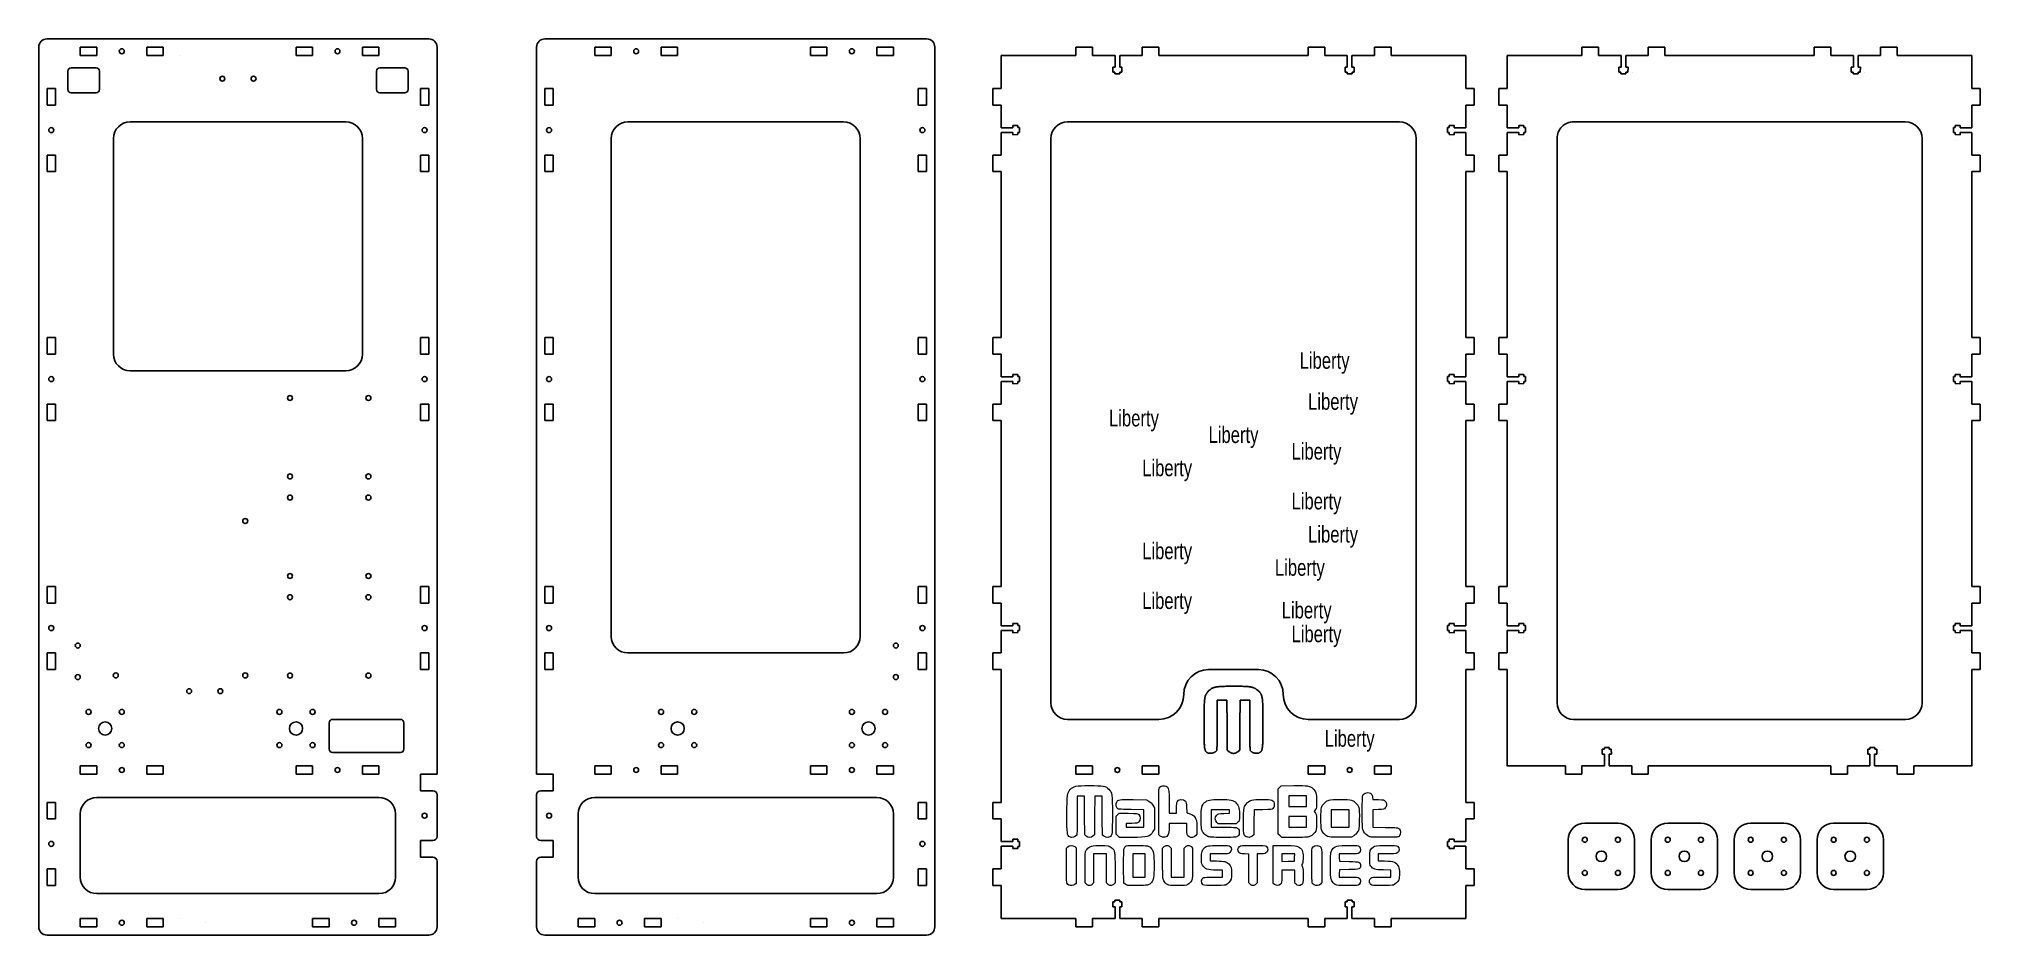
# Model space of a CAD drawing. Header units: millimetres. Extents: x 0 to 1170, y 0 to 540.
import ezdxf

# ---------------------------------------------------------------- set-up
doc = ezdxf.new("R2010")
doc.units = ezdxf.units.MM
doc.layers.get('0').update_dxf_attribs({"linetype": 'CONTINUOUS', "lineweight": 25, "true_color": 0x000000})
doc.layers.add('Drawings', color=1, linetype='CONTINUOUS', lineweight=0, true_color=0xff0000)
doc.styles.get("Standard").update_dxf_attribs({"font": 'txt', "width": 0.75})

# ---------------------------------------------------------------- blocks, each defined once
blk = doc.blocks.new('m8 holes')
for centre, radius in [((-10, 10), 1.5), ((0, 0), 4), ((10, 10), 1.5), ((-10, -10), 1.5), ((10, -10), 1.5)]:
    blk.add_circle(centre, radius)
blk = doc.blocks.new('slot')
for p, q in [((5, 5), (15, 5)), ((5, 5), (5, 0)), ((5, 0), (15, 0)), ((15, 0), (15, 5)), ((45, 5), (45, 0)), ((45, 5), (55, 5)), ((55, 0), (55, 5)), ((45, 0), (55, 0))]:
    blk.add_line(p, q)
blk.add_circle((30, 2.5), 1.5)
blk = doc.blocks.new('stepperdriverboardholes')
for centre in [(-23.62, 23.62), (23.62, 23.62), (-23.62, -23.62), (23.62, -23.62)]:
    blk.add_circle(centre, 1.5)
blk = doc.blocks.new('tgrips')
for p, q in [((0, 0), (10, 0)), ((10, 5), (20, 5)), ((10, 0), (10, 5)), ((20, 5), (20, 0)), ((20, 0), (33.6, 0)), ((33.6, 0), (33.6, -7)), ((36.4, -7), (36.4, 0)), ((36.4, 0), (50, 0)), ((50, 5), (60, 5)), ((50, 0), (50, 5)), ((60, 5), (60, 0)), ((60, 0), (70, 0)), ((70, 0), (70, 0)), ((32.2, -7), (32.2, -10)), ((33.6, -7), (32.2, -7)), ((32.2, -10), (33.5, -10)), ((33.5, -10), (33.5, -11)), ((33.5, -11), (36.5, -11)), ((37.8, -7), (36.4, -7)), ((36.5, -10), (37.7, -10)), ((36.5, -11), (36.5, -10)), ((37.8, -7), (37.7, -10)), ((40.5, -10), (40.5, -10))]:
    blk.add_line(p, q)
blk = doc.blocks.new('mquarterholes')
for p, q in [((-10, 20), (10, 20)), ((-20, -10), (-20, 10)), ((20, 10), (20, -10)), ((10, -20), (-10, -20))]:
    blk.add_line(p, q)
for centre, radius in [((-10, 10), 1.5), ((0, 0), 3.17), ((10, 10), 1.5), ((-10, -10), 1.5), ((10, -10), 1.5)]:
    blk.add_circle(centre, radius)
for centre, start, end in [((-10, 10), 90, 180), ((10, 10), 0, 90), ((-10, -10), 180, 270), ((10, -10), 270, 0)]:
    blk.add_arc(centre, 10, start, end)

msp = doc.modelspace()

# ---------------------------------------------------------------- linework, layer by layer
for p, q in [((235, 540), (5, 540)), ((535, 540), (305, 540)), ((0, 535), (0, 5)), ((85, 530), (85, 530)), ((240, 535), (240, 97)), ((300, 535), (300, 97)), ((385, 530), (385, 530)), ((540, 5), (540, 535)), ((540, 527), (540, 527)), ((580, 530), (580, 520)), ((615, 530), (580, 530)), ((685, 530), (755, 530)), ((825, 530), (827.3, 530)), ((827.3, 530), (860, 530)), ((860, 530), (860, 520)), ((885, 530), (885, 520)), ((908, 530), (885, 530)), ((920, 530), (908, 530)), ((990, 530), (1060, 530)), ((1130, 530), (1132.2, 530)), ((1142, 530), (1132.2, 530)), ((1142, 530), (1165, 530)), ((1165, 530), (1165, 520)), ((17.5, 509.5), (17.5, 520.5)), ((19.5, 522.5), (34.5, 522.5)), ((36.5, 520.5), (36.5, 509.5)), ((203.5, 509.5), (203.5, 520.5)), ((205.5, 522.5), (220.5, 522.5)), ((222.5, 520.5), (222.5, 509.5)), ((1165, 518), (1165, 510)), ((34.5, 507.5), (19.5, 507.5)), ((220.5, 507.5), (205.5, 507.5)), ((45, 350), (45, 480)), ((55, 490), (185, 490)), ((195, 480), (195, 350)), ((345, 180), (345, 480)), ((355, 490), (485, 490)), ((495, 480), (495, 180)), ((610, 140), (610, 480)), ((620, 490), (820, 490)), ((830, 480), (830, 140)), ((915, 140), (915, 480)), ((925, 490), (1125, 490)), ((1135, 480), (1135, 140)), ((580, 370), (580, 450)), ((860, 450), (860, 370)), ((885, 450), (885, 370)), ((1165, 450), (1165, 370)), ((55, 340), (185, 340)), ((580, 300), (580, 220)), ((860, 300), (860, 220)), ((885, 300), (885, 220)), ((1165, 300), (1165, 220)), ((355, 170), (485, 170)), ((705, 160), (735, 160)), ((580, 150), (580, 90)), ((690, 145), (690, 145)), ((702.5, 140.5), (702.6, 141.1)), ((702.5, 139.9), (702.5, 140.5)), ((702.6, 141.7), (702.7, 142.2)), ((702.6, 141.1), (702.6, 141.7)), ((702.7, 142.2), (702.8, 142.7)), ((702.8, 143.1), (702.9, 143.5)), ((702.8, 142.7), (702.8, 143.1)), ((702.9, 143.5), (703, 143.9)), ((703, 143.9), (703.1, 144.3)), ((703.1, 144.3), (703.3, 144.6)), ((703.3, 144.6), (703.4, 144.9)), ((703.4, 144.9), (703.5, 145.2)), ((703.5, 145.2), (703.7, 145.4)), ((703.7, 145.4), (703.9, 145.7)), ((703.9, 145.7), (704, 145.9)), ((704, 145.9), (704.2, 146.2)), ((704.2, 146.2), (704.4, 146.4)), ((704.4, 146.4), (704.6, 146.7)), ((704.6, 146.7), (704.9, 146.9)), ((704.9, 146.9), (705.1, 147.2)), ((705.1, 147.2), (705.3, 147.4)), ((705.3, 147.4), (705.6, 147.7)), ((705.6, 147.7), (705.8, 147.9)), ((705.8, 147.9), (706.1, 148.1)), ((706.1, 148.1), (706.3, 148.3)), ((706.3, 148.3), (706.6, 148.4)), ((706.6, 148.4), (706.8, 148.6)), ((706.8, 148.6), (707.1, 148.8)), ((707.1, 148.8), (707.4, 148.9)), ((707.4, 148.9), (707.7, 149)), ((707.7, 149), (708, 149.2)), ((708, 149.2), (708.3, 149.3)), ((708.3, 149.3), (708.7, 149.4)), ((708.7, 149.4), (709, 149.5)), ((709, 149.5), (709.4, 149.5)), ((709.4, 149.5), (709.9, 149.6)), ((709.9, 149.6), (710.3, 149.7)), ((713.1, 141.6), (710.2, 141.6)), ((710.2, 141.6), (710.2, 126.9)), ((710.3, 149.7), (710.8, 149.7)), ((710.8, 149.7), (711.4, 149.8)), ((711.4, 149.8), (711.9, 149.8)), ((711.9, 149.8), (712.5, 149.9)), ((712.5, 149.9), (713.2, 149.9)), ((716, 141.6), (713.1, 141.6)), ((713.2, 149.9), (713.8, 149.9)), ((713.8, 149.9), (714.6, 149.9)), ((714.6, 149.9), (715.4, 150)), ((715.4, 150), (716.2, 150)), ((716.1, 126.6), (716, 141.6)), ((716.2, 150), (717.1, 150)), ((717.1, 150), (718, 150)), ((718, 150), (719, 150)), ((719, 150), (720, 150)), ((720, 150), (721, 150)), ((721, 150), (722, 150)), ((722, 150), (722.9, 150)), ((722.9, 150), (723.7, 150)), ((723.7, 150), (724.5, 150)), ((724, 141.6), (723.9, 126.6)), ((726.9, 141.6), (724, 141.6)), ((724.5, 150), (725.3, 150)), ((725.3, 150), (726, 149.9)), ((726, 149.9), (726.6, 149.9)), ((726.6, 149.9), (727.3, 149.9)), ((729.8, 141.6), (726.9, 141.6)), ((727.3, 149.9), (727.9, 149.8)), ((727.9, 149.8), (728.4, 149.8)), ((728.4, 149.8), (728.9, 149.8)), ((728.9, 149.8), (729.4, 149.7)), ((729.4, 149.7), (729.9, 149.6)), ((729.8, 126.9), (729.8, 141.6)), ((729.9, 149.6), (730.3, 149.6)), ((730.3, 149.6), (730.7, 149.5)), ((730.7, 149.5), (731.1, 149.4)), ((731.1, 149.4), (731.4, 149.3)), ((731.4, 149.3), (731.8, 149.2)), ((731.8, 149.2), (732.1, 149.1)), ((732.1, 149.1), (732.4, 149)), ((732.4, 149), (732.7, 148.9)), ((732.7, 148.9), (732.9, 148.7)), ((732.9, 148.7), (733.2, 148.6)), ((733.2, 148.6), (733.5, 148.4)), ((733.5, 148.4), (733.7, 148.2)), ((733.7, 148.2), (733.9, 148.1)), ((733.9, 148.1), (734.2, 147.9)), ((734.2, 147.9), (734.4, 147.7)), ((734.4, 147.7), (734.7, 147.4)), ((734.7, 147.4), (734.9, 147.2)), ((734.9, 147.2), (735.2, 147)), ((735.2, 147), (735.4, 146.7)), ((735.4, 146.7), (735.6, 146.5)), ((735.6, 146.5), (735.8, 146.2)), ((735.8, 146.2), (736, 146)), ((736, 146), (736.2, 145.7)), ((736.2, 145.7), (736.4, 145.5)), ((736.4, 145.5), (736.5, 145.2)), ((736.5, 145.2), (736.7, 144.9)), ((736.7, 144.9), (736.8, 144.6)), ((736.8, 144.6), (736.9, 144.3)), ((736.9, 144.3), (737, 143.9)), ((737, 143.9), (737.1, 143.5)), ((737.1, 143.5), (737.2, 143.1)), ((737.2, 143.1), (737.3, 142.6)), ((737.3, 142.6), (737.4, 142.1)), ((737.4, 142.1), (737.4, 141.5)), ((737.4, 141.5), (737.5, 140.9)), ((737.5, 140.9), (737.5, 140.3)), ((750, 145), (750, 145)), ((860, 150), (860, 150)), ((860, 90), (860, 150)), ((885, 150), (885, 101.8)), ((1165, 150), (1165, 101.8)), ((218, 130), (177, 130)), ((620, 130), (675, 130)), ((702.3, 136.7), (702.4, 137.6)), ((702.3, 135.8), (702.3, 136.7)), ((702.3, 134.7), (702.3, 135.8)), ((702.3, 133.7), (702.3, 134.7)), ((702.3, 132.5), (702.3, 133.7)), ((702.3, 131.2), (702.3, 132.5)), ((702.3, 129.9), (702.3, 131.2)), ((702.3, 128.5), (702.3, 129.9)), ((702.4, 139.2), (702.5, 139.9)), ((702.4, 138.4), (702.4, 139.2)), ((702.4, 137.6), (702.4, 138.4)), ((737.5, 140.3), (737.6, 139.6)), ((737.6, 139.6), (737.6, 138.8)), ((737.6, 138.8), (737.6, 138)), ((737.6, 138), (737.7, 137.1)), ((737.7, 137.1), (737.7, 136.2)), ((737.7, 136.2), (737.7, 135.2)), ((737.7, 135.2), (737.7, 134.1)), ((737.7, 134.1), (737.7, 132.9)), ((737.7, 132.9), (737.7, 131.6)), ((737.7, 131.6), (737.7, 130.3)), ((737.7, 130.3), (737.7, 128.9)), ((737.7, 128.9), (737.7, 127.4)), ((765, 130), (820, 130)), ((1125, 130), (925, 130)), ((175, 128), (175, 112)), ((220, 112), (220, 128)), ((702.3, 127), (702.3, 128.5)), ((702.3, 125.6), (702.3, 127)), ((702.3, 124.4), (702.3, 125.6)), ((702.3, 123.1), (702.3, 124.4)), ((702.3, 122), (702.3, 123.1)), ((702.3, 120.9), (702.3, 122)), ((702.3, 119.9), (702.3, 120.9)), ((702.3, 119), (702.3, 119.9)), ((702.3, 118.2), (702.3, 119)), ((702.3, 117.3), (702.3, 118.2)), ((702.4, 116.6), (702.3, 117.3)), ((710.2, 119.5), (710.1, 118.9)), ((710.1, 118.9), (710.1, 118.3)), ((710.1, 118.3), (710.1, 117.6)), ((710.1, 117.6), (710.1, 117.1)), ((710.1, 117.1), (710.1, 116.5)), ((710.2, 126.9), (710.2, 126.1)), ((710.2, 126.1), (710.2, 125.3)), ((710.2, 125.3), (710.2, 124.5)), ((710.2, 124.5), (710.2, 123.8)), ((710.2, 123.8), (710.2, 123)), ((710.2, 123), (710.2, 122.3)), ((710.2, 122.3), (710.2, 121.6)), ((710.2, 121.6), (710.2, 120.9)), ((710.2, 120.9), (710.2, 120.2)), ((710.2, 120.2), (710.2, 119.5)), ((716.2, 111.5), (716.1, 126.6)), ((723.9, 126.6), (723.8, 111.5)), ((729.8, 126.1), (729.8, 126.9)), ((729.8, 125.3), (729.8, 126.1)), ((729.8, 124.5), (729.8, 125.3)), ((729.8, 123.8), (729.8, 124.5)), ((729.8, 123), (729.8, 123.8)), ((729.8, 122.3), (729.8, 123)), ((729.8, 121.6), (729.8, 122.3)), ((729.8, 120.9), (729.8, 121.6)), ((729.8, 120.2), (729.8, 120.9)), ((729.8, 119.5), (729.8, 120.2)), ((729.9, 118.9), (729.8, 119.5)), ((729.9, 118.3), (729.9, 118.9)), ((729.9, 117.6), (729.9, 118.3)), ((729.9, 117.1), (729.9, 117.6)), ((729.9, 116.5), (729.9, 117.1)), ((737.7, 117.4), (737.6, 116.6)), ((737.7, 127.4), (737.7, 126)), ((737.7, 126), (737.7, 124.6)), ((737.7, 124.6), (737.7, 123.4)), ((737.7, 123.4), (737.7, 122.2)), ((737.7, 122.2), (737.7, 121.1)), ((737.7, 121.1), (737.7, 120.1)), ((737.7, 120.1), (737.7, 119.1)), ((737.7, 119.1), (737.7, 118.2)), ((737.7, 118.2), (737.7, 117.4)), ((177, 110), (218, 110)), ((702.4, 115.9), (702.4, 116.6)), ((702.4, 115.3), (702.4, 115.9)), ((702.5, 114.7), (702.4, 115.3)), ((702.5, 114.2), (702.5, 114.7)), ((702.5, 113.7), (702.5, 114.2)), ((702.6, 113.2), (702.5, 113.7)), ((702.6, 112.8), (702.6, 113.2)), ((702.7, 112.4), (702.6, 112.8)), ((702.8, 112.1), (702.7, 112.4)), ((702.9, 111.8), (702.8, 112.1)), ((702.9, 111.5), (702.9, 111.8)), ((703, 111.3), (702.9, 111.5)), ((703.1, 111.1), (703, 111.3)), ((703.2, 110.9), (703.1, 111.1)), ((703.3, 110.7), (703.2, 110.9)), ((703.5, 110.6), (703.3, 110.7)), ((703.6, 110.4), (703.5, 110.6)), ((703.7, 110.3), (703.6, 110.4)), ((703.9, 110.2), (703.7, 110.3)), ((704, 110.1), (703.9, 110.2)), ((704.2, 110), (704, 110.1)), ((704.4, 109.9), (704.2, 110)), ((704.2, 110), (704.2, 110)), ((704.5, 109.8), (704.4, 109.9)), ((704.7, 109.7), (704.5, 109.8)), ((704.9, 109.7), (704.7, 109.7)), ((705.1, 109.6), (704.9, 109.7)), ((705.3, 109.6), (705.1, 109.6)), ((705.6, 109.6), (705.3, 109.6)), ((705.8, 109.6), (705.6, 109.6)), ((706, 109.6), (705.8, 109.6)), ((706.2, 109.6), (706, 109.6)), ((706.5, 109.6), (706.2, 109.6)), ((706.7, 109.6), (706.5, 109.6)), ((706.9, 109.6), (706.7, 109.6)), ((707.1, 109.7), (706.9, 109.6)), ((707.4, 109.7), (707.1, 109.7)), ((707.6, 109.8), (707.4, 109.7)), ((707.8, 109.8), (707.6, 109.8)), ((708, 109.9), (707.8, 109.8)), ((708.2, 110), (708, 109.9)), ((708.4, 110.1), (708.2, 110)), ((708.6, 110.2), (708.4, 110.1)), ((708.8, 110.3), (708.6, 110.2)), ((709, 110.4), (708.8, 110.3)), ((709.1, 110.5), (709, 110.4)), ((709.3, 110.6), (709.1, 110.5)), ((709.4, 110.7), (709.3, 110.6)), ((709.6, 110.8), (709.4, 110.7)), ((709.7, 111), (709.6, 110.8)), ((709.8, 111.1), (709.7, 111)), ((709.9, 111.3), (709.8, 111.1)), ((710, 111.5), (709.9, 111.5)), ((709.9, 111.5), (709.9, 111.4)), ((709.9, 111.4), (709.9, 111.3)), ((710.1, 113.6), (710, 113.3)), ((710, 113.3), (710, 112.9)), ((710, 112.9), (710, 112.6)), ((710, 112.6), (710, 112.3)), ((710, 112.3), (710, 112.1)), ((710, 112.1), (710, 111.9)), ((710, 111.9), (710, 111.7)), ((710, 111.7), (710, 111.5)), ((710.1, 116.5), (710.1, 116)), ((710.1, 116), (710.1, 115.4)), ((710.1, 115.4), (710.1, 114.9)), ((710.1, 114.9), (710.1, 114.5)), ((710.1, 114.5), (710.1, 114)), ((710.1, 114), (710.1, 113.6)), ((717.4, 110.5), (716.2, 111.5)), ((717.6, 110.4), (717.4, 110.5)), ((717.7, 110.3), (717.6, 110.4)), ((717.9, 110.2), (717.7, 110.3)), ((718, 110.1), (717.9, 110.2)), ((718.2, 110), (718, 110.1)), ((718.4, 109.9), (718.2, 110)), ((718.5, 109.8), (718.4, 109.9)), ((718.7, 109.7), (718.5, 109.8)), ((718.9, 109.7), (718.7, 109.7)), ((719, 109.6), (718.9, 109.7)), ((719.2, 109.6), (719, 109.6)), ((719.4, 109.6), (719.2, 109.6)), ((719.6, 109.5), (719.4, 109.6)), ((719.7, 109.5), (719.6, 109.5)), ((719.9, 109.5), (719.7, 109.5)), ((720.1, 109.5), (719.9, 109.5)), ((720.3, 109.5), (720.1, 109.5)), ((720.4, 109.5), (720.3, 109.5)), ((720.6, 109.6), (720.4, 109.5)), ((720.8, 109.6), (720.6, 109.6)), ((721, 109.6), (720.8, 109.6)), ((721.1, 109.7), (721, 109.6)), ((721.3, 109.7), (721.1, 109.7)), ((721.5, 109.8), (721.3, 109.7)), ((721.6, 109.9), (721.5, 109.8)), ((721.8, 110), (721.6, 109.9)), ((722, 110.1), (721.8, 110)), ((722.1, 110.2), (722, 110.1)), ((722.3, 110.3), (722.1, 110.2)), ((722.4, 110.4), (722.3, 110.3)), ((722.6, 110.5), (722.4, 110.4)), ((723.8, 111.5), (722.6, 110.5)), ((729.9, 116), (729.9, 116.5)), ((729.9, 115.4), (729.9, 116)), ((729.9, 114.9), (729.9, 115.4)), ((729.9, 114.5), (729.9, 114.9)), ((729.9, 114), (729.9, 114.5)), ((729.9, 113.6), (729.9, 114)), ((730, 113.3), (729.9, 113.6)), ((730, 112.9), (730, 113.3)), ((730, 112.6), (730, 112.9)), ((730, 112.3), (730, 112.6)), ((730, 112.1), (730, 112.3)), ((730, 111.9), (730, 112.1)), ((730, 111.7), (730, 111.9)), ((730, 111.5), (730, 111.7)), ((730.1, 111.5), (730, 111.5)), ((730.1, 111.4), (730.1, 111.5)), ((730.1, 111.3), (730.1, 111.4)), ((730.2, 111.1), (730.1, 111.3)), ((730.3, 111), (730.2, 111.1)), ((730.4, 110.8), (730.3, 111)), ((730.6, 110.7), (730.4, 110.8)), ((730.7, 110.6), (730.6, 110.7)), ((730.8, 110.5), (730.7, 110.6)), ((731, 110.4), (730.8, 110.5)), ((731.2, 110.3), (731, 110.4)), ((731.3, 110.2), (731.2, 110.3)), ((731.5, 110.1), (731.3, 110.2)), ((731.7, 110), (731.5, 110.1)), ((731.9, 109.9), (731.7, 110)), ((732.1, 109.8), (731.9, 109.9)), ((732.4, 109.8), (732.1, 109.8)), ((732.6, 109.7), (732.4, 109.8)), ((732.8, 109.7), (732.6, 109.7)), ((733, 109.6), (732.8, 109.7)), ((733.2, 109.6), (733, 109.6)), ((733.5, 109.6), (733.2, 109.6)), ((733.7, 109.6), (733.5, 109.6)), ((733.9, 109.6), (733.7, 109.6)), ((734.1, 109.6), (733.9, 109.6)), ((734.3, 109.6), (734.1, 109.6)), ((734.6, 109.6), (734.3, 109.6)), ((734.8, 109.6), (734.6, 109.6)), ((735, 109.7), (734.8, 109.6)), ((735.2, 109.7), (735, 109.7)), ((735.4, 109.8), (735.2, 109.7)), ((735.5, 109.9), (735.4, 109.8)), ((735.7, 110), (735.5, 109.9)), ((735.9, 110), (735.7, 110)), ((736.1, 110.2), (735.9, 110)), ((736.2, 110.3), (736.1, 110.2)), ((736.4, 110.4), (736.2, 110.3)), ((736.5, 110.5), (736.4, 110.4)), ((736.6, 110.7), (736.5, 110.5)), ((736.7, 110.8), (736.6, 110.7)), ((736.8, 111), (736.7, 110.8)), ((737, 111.2), (736.8, 111)), ((737.1, 111.8), (737, 111.5)), ((737, 111.5), (737, 111.2)), ((737.2, 112.1), (737.1, 111.8)), ((737.3, 112.4), (737.2, 112.1)), ((737.4, 113.2), (737.3, 112.8)), ((737.3, 112.8), (737.3, 112.4)), ((737.5, 113.6), (737.4, 113.2)), ((737.6, 115.3), (737.5, 114.7)), ((737.5, 114.7), (737.5, 114.1)), ((737.5, 114.1), (737.5, 113.6)), ((737.6, 116.6), (737.6, 115.9)), ((737.6, 115.9), (737.6, 115.3)), ((230, 87), (230, 97)), ((235, 97), (230, 97)), ((240, 97), (235, 97)), ((305, 97), (300, 97)), ((310, 97), (305, 97)), ((310, 97), (310, 87)), ((910, 102), (885, 102)), ((920, 102), (920, 102)), ((1070, 102), (980, 102)), ((1165, 102), (1140, 102)), ((205, 83), (35, 83)), ((230, 87), (235, 87)), ((237.5, 87), (235, 87)), ((240, 84.5), (240, 59.5)), ((300, 84.5), (300, 59.5)), ((305, 87), (302.5, 87)), ((305, 87), (310, 87)), ((505, 83), (335, 83)), ((25, 73), (25, 35)), ((215, 35), (215, 73)), ((325, 73), (325, 35)), ((515, 73), (515, 35)), ((235, 57), (230, 57)), ((230, 47), (230, 57)), ((230, 47), (235, 47)), ((235, 57), (237.5, 57)), ((235, 47), (237.5, 47)), ((305, 57), (302.5, 57)), ((305, 47), (302.5, 47)), ((310, 57), (305, 57)), ((305, 47), (310, 47)), ((310, 57), (310, 47)), ((240, 44.5), (240, 5)), ((300, 44.5), (300, 5)), ((35, 25), (205, 25)), ((335, 25), (505, 25)), ((580, 20), (580, 10)), ((860, 20), (860, 10)), ((85, 10), (85, 10)), ((100.6, 7.5), (100.6, 7.5)), ((385, 10), (385, 10)), ((400.6, 7.5), (400.6, 7.5)), ((615, 10), (580, 10)), ((755, 10), (685, 10)), ((860, 10), (825, 10)), ((235, 0), (5, 0)), ((535, 0), (305, 0))]:
    msp.add_line(p, q)
for centre in [(110.6, 516), (129.4, 516), (124.4, 249.5), (23.5, 174.5), (516.5, 174.5), (23.5, 155.5), (46.4, 156.5), (124.4, 156.5), (516.5, 155.5), (90.6, 147), (109.4, 147), (232.5, 72), (307.5, 72)]:
    msp.add_circle(centre, 1.5)
for centre, radius, start, end in [((5, 535), 5, 90, 180), ((235, 535), 5, 0, 90), ((305, 535), 5, 90, 180), ((535, 535), 5, 0, 90), ((19.5, 520.5), 2, 90, 180), ((34.5, 520.5), 2, 0, 90), ((205.5, 520.5), 2, 90, 180), ((220.5, 520.5), 2, 0, 90), ((19.5, 509.5), 2, 180, 270), ((34.5, 509.5), 2, 270, 0), ((205.5, 509.5), 2, 180, 270), ((220.5, 509.5), 2, 270, 0), ((55, 480), 10, 90, 180), ((185, 480), 10, 0, 90), ((355, 480), 10, 90, 180), ((485, 480), 10, 0, 90), ((620, 480), 10, 90, 180), ((820, 480), 10, 0, 90), ((925, 480), 10, 90, 180.0001), ((1125, 480), 10, 0, 90), ((55, 350), 10, 180, 270), ((185, 350), 10, 270, 0), ((355, 180), 10, 180, 270), ((485, 180), 10, 270, 0), ((705, 145), 15, 90, 180), ((735, 145), 15, 0, 90), ((675, 145), 15, 270, 0), ((765, 145), 15, 180, 270), ((177, 128), 2, 90, 180), ((218, 128), 2, 0, 90), ((620, 140), 10, 180, 270), ((820, 140), 10, 270, 0), ((925, 140), 10, 180, 270), ((1125, 140), 10, 270, 0), ((177, 112), 2, 180, 270), ((218, 112), 2, 270, 0), ((35, 73), 10, 90, 180), ((205, 73), 10, 0, 90), ((237.5, 84.5), 2.5, 0, 90), ((302.5, 84.5), 2.5, 90, 180), ((335, 73), 10, 90, 180), ((505, 73), 10, 0, 90), ((237.5, 59.5), 2.5, 270.3318, 0), ((302.5, 59.5), 2.5, 180, 270), ((237.5, 44.5), 2.5, 0, 90), ((302.5, 44.5), 2.5, 90, 180), ((35, 35), 10, 180, 270), ((205, 35), 10, 270, 0), ((335, 35), 10, 180, 270), ((505, 35), 10, 270, 0), ((5, 5), 5, 180, 270), ((235, 5), 5, 270, 0), ((305, 5), 5, 180, 270), ((535, 5), 5, 270, 0)]:
    msp.add_arc(centre, radius, start, end)
at = {"layer": 'Drawings'}
for p, q in [((628, 83.7), (625.8, 83.7)), ((625.8, 83.7), (625.8, 72.3)), ((630.2, 83.7), (628, 83.7)), ((630.3, 72.1), (630.2, 83.7)), ((636.4, 83.7), (636.3, 72.1)), ((638.7, 83.7), (636.4, 83.7)), ((640.9, 83.7), (638.7, 83.7)), ((640.9, 72.3), (640.9, 83.7)), ((747, 88.2), (747.9, 89.1)), ((747, 74.5), (747, 88.2)), ((747.9, 89.1), (748.8, 90)), ((748.8, 90), (756.4, 90.1)), ((758.6, 84), (753.3, 84)), ((753.3, 84), (753.3, 80.8)), ((764, 84), (758.6, 84)), ((764, 80.8), (764, 84)), ((803.8, 83.1), (804, 81.8)), ((630.4, 60.4), (630.3, 72.1)), ((636.3, 72.1), (636.2, 60.4)), ((649.3, 71.6), (650.1, 72.5)), ((649.3, 66.2), (649.3, 71.6)), ((650.1, 72.5), (651, 73.4)), ((651, 73.4), (656.6, 73.4)), ((666, 75.6), (658.3, 75.7)), ((659.6, 81.7), (667.5, 81.6)), ((666, 70.3), (666, 75.6)), ((666, 65), (666, 70.3)), ((667.5, 81.6), (669, 80.7)), ((671.4, 78.3), (672.3, 76.8)), ((672.3, 76.8), (672.3, 70.3)), ((672.3, 70.3), (672.3, 63.9)), ((674.9, 60.4), (674.9, 74.4)), ((681.2, 80.1), (681.2, 73.4)), ((681.2, 73.4), (683.4, 73.4)), ((683.4, 73.4), (685.7, 73.4)), ((685.7, 73.4), (685.7, 76.6)), ((712.1, 75.6), (706.6, 75.6)), ((706.6, 75.6), (706.6, 70.3)), ((706.6, 70.3), (706.6, 65)), ((717.6, 75.6), (712.1, 75.6)), ((714.2, 73.3), (717.6, 73.4)), ((717.6, 74.5), (717.6, 75.6)), ((717.6, 73.4), (717.6, 74.5)), ((732.4, 75.6), (732.3, 68)), ((737.7, 75.6), (732.4, 75.6)), ((747, 60.8), (747, 74.5)), ((753.3, 80.8), (753.3, 77.6)), ((753.3, 77.6), (758.6, 77.6)), ((758.6, 71.4), (753.3, 71.4)), ((753.3, 71.4), (753.3, 68.2)), ((758.6, 77.6), (764, 77.6)), ((764, 71.4), (758.6, 71.4)), ((764, 77.6), (764, 80.8)), ((764, 80.8), (764, 80.8)), ((764, 68.2), (764, 71.4)), ((769.3, 75.6), (768.6, 74.5)), ((768.6, 74.5), (769.4, 73.4)), ((778.9, 70.2), (778.8, 65)), ((784.3, 75.6), (778.9, 75.5)), ((778.9, 75.5), (778.9, 70.2)), ((789.7, 75.6), (784.3, 75.6)), ((789.7, 70.3), (789.7, 75.6)), ((789.7, 65), (789.7, 70.3)), ((789.7, 70.3), (789.7, 70.3)), ((807.3, 75.7), (803.9, 75.6)), ((803.9, 75.6), (803.9, 70.3)), ((803.9, 70.3), (803.9, 65)), ((804, 81.8), (807.4, 81.7)), ((621.1, 59.2), (621.1, 59.2)), ((631.3, 59.7), (630.4, 60.4)), ((636.2, 60.4), (635.3, 59.7)), ((649.3, 60.8), (649.3, 66.2)), ((650.2, 59.8), (649.3, 60.8)), ((651.2, 58.9), (650.2, 59.8)), ((650.2, 59.8), (650.2, 59.8)), ((658.9, 58.9), (651.2, 58.9)), ((658.8, 67.3), (655.4, 67.2)), ((655.4, 67.2), (655.4, 66.1)), ((655.4, 66.1), (655.4, 65)), ((655.4, 65), (660.7, 65)), ((660.7, 65), (666, 65)), ((672.3, 63.9), (671.4, 62.4)), ((675.8, 59.7), (674.9, 60.4)), ((675.8, 59.7), (675.8, 59.7)), ((686.5, 67.3), (681.2, 67.3)), ((681.2, 67.3), (681.2, 64.5)), ((691.8, 67.3), (686.5, 67.3)), ((691.8, 64.2), (691.8, 67.3)), ((698, 60.8), (697, 59.9)), ((697.9, 65.1), (698, 60.8)), ((704.5, 59.5), (704.5, 59.5)), ((706.6, 65), (714.2, 65)), ((710.8, 67.1), (710, 67.9)), ((716.3, 67.1), (710.8, 67.1)), ((721.7, 67.1), (716.3, 67.1)), ((722.6, 68), (721.7, 67.1)), ((727.6, 59.3), (727.6, 59.3)), ((732.2, 60.4), (731.3, 59.7)), ((732.3, 68), (732.2, 60.4)), ((748.1, 59.8), (747, 60.8)), ((749.2, 58.9), (748.1, 59.8)), ((748.1, 59.8), (748.1, 59.8)), ((757, 58.9), (749.2, 58.9)), ((753.3, 68.2), (753.3, 65)), ((753.3, 65), (758.6, 65)), ((758.6, 65), (764, 65)), ((764, 65), (764, 68.2)), ((764, 68.2), (764, 68.2)), ((776.7, 59.5), (776.7, 59.5)), ((778.8, 65), (784.3, 65)), ((784.3, 65), (789.7, 65)), ((791.2, 59), (784.6, 59)), ((792.6, 59.9), (791.2, 59)), ((802.1, 59.3), (802.1, 59.3)), ((803.9, 65), (811.5, 64.9)), ((619.3, 52.5), (620.1, 53.3)), ((619.3, 42.1), (619.3, 52.5)), ((624.3, 53.4), (625.1, 52.7)), ((625.1, 52.7), (625.1, 42)), ((639.6, 48.9), (635.7, 48.9)), ((635.7, 48.9), (635.7, 40.2)), ((643.5, 48.9), (639.6, 48.9)), ((643.5, 40.2), (643.5, 48.9)), ((663, 48.9), (659.3, 48.9)), ((659.3, 48.9), (659.3, 42)), ((666.7, 48.9), (663, 48.9)), ((666.7, 42), (666.7, 48.9)), ((677.3, 52.5), (678.1, 53.3)), ((677.3, 43.3), (677.3, 52.5)), ((681.7, 53.3), (682.5, 52.5)), ((682.5, 52.5), (682.5, 43.8)), ((690.2, 52.5), (691, 53.3)), ((690.2, 43.8), (690.2, 52.5)), ((694.6, 53.3), (695.3, 52.5)), ((695.3, 52.5), (695.3, 43.3)), ((711.4, 48.9), (706, 48.9)), ((706, 48.9), (706, 46.8)), ((729.2, 48.8), (726.6, 48.9)), ((729.2, 40.1), (729.2, 48.8)), ((736.4, 48.9), (734.3, 48.9)), ((734.3, 48.9), (734.3, 40.2)), ((744, 42.6), (744, 54)), ((744, 54), (750.9, 54)), ((753, 48.9), (749.1, 48.9)), ((749.1, 48.9), (749.1, 46.6)), ((756.9, 48.9), (753, 48.9)), ((756.8, 46.7), (756.9, 48.9)), ((789.2, 48.9), (783.6, 48.9)), ((783.6, 48.9), (783.7, 46.7)), ((812.4, 48.9), (807.1, 48.9)), ((807.1, 48.9), (807.1, 46.8)), ((625.1, 42), (625.1, 31.2)), ((630.6, 31.5), (630.6, 40.7)), ((635.7, 40.2), (635.7, 31.5)), ((643.5, 31.5), (643.5, 40.2)), ((648.6, 40.5), (648.6, 31.5)), ((653.9, 31.4), (653.8, 41)), ((659.3, 42), (659.3, 35)), ((666.7, 35), (666.7, 42)), ((666.7, 42), (666.7, 42)), ((682.5, 43.8), (682.5, 35)), ((690.2, 35), (690.2, 43.8)), ((706, 46.8), (706, 44.7)), ((706, 44.7), (709.8, 44.7)), ((713.4, 39.2), (709.8, 39.2)), ((713.4, 37.1), (713.4, 39.2)), ((713.4, 35), (713.4, 37.1)), ((729.2, 31.5), (729.2, 40.1)), ((734.3, 40.2), (734.3, 31.5)), ((744, 31.2), (744, 42.6)), ((749.1, 46.6), (749.1, 44.4)), ((749.1, 44.4), (752.9, 44.5)), ((753, 39.2), (749.1, 39.2)), ((749.1, 39.2), (749.1, 35.3)), ((752.9, 44.5), (756.7, 44.5)), ((756.9, 39.2), (753, 39.2)), ((756.7, 44.5), (756.8, 46.7)), ((756.8, 46.7), (756.8, 46.7)), ((756.9, 35.3), (756.9, 39.2)), ((773.3, 41.8), (773.3, 31.8)), ((783.7, 37.2), (783.6, 35)), ((783.7, 46.7), (783.8, 44.5)), ((783.8, 39.4), (783.7, 37.2)), ((783.8, 44.5), (789.7, 44.4)), ((789.6, 39.5), (783.8, 39.4)), ((807.1, 46.8), (807.1, 44.7)), ((807.1, 44.7), (811.1, 44.7)), ((814.9, 39.2), (810.3, 39.3)), ((814.9, 37.1), (814.9, 39.2)), ((814.9, 35), (814.9, 37.1)), ((620.7, 30.2), (620.7, 30.2)), ((625.1, 31.2), (624.3, 30.6)), ((631.4, 30.7), (630.6, 31.5)), ((631.4, 30.7), (631.4, 30.7)), ((635.7, 31.5), (634.9, 30.7)), ((644.3, 30.7), (643.5, 31.5)), ((648.6, 31.5), (647.8, 30.7)), ((654.8, 30.7), (653.9, 31.4)), ((654.8, 30.7), (654.8, 30.7)), ((659.3, 35), (663, 35)), ((663, 35), (666.7, 35)), ((680.2, 30.6), (680.2, 30.6)), ((682.5, 35), (686.3, 35)), ((686.3, 35), (690.2, 35)), ((701.7, 30.3), (701.7, 30.3)), ((708.1, 35), (713.4, 35)), ((730, 30.7), (729.2, 31.5)), ((730, 30.7), (730, 30.7)), ((734.3, 31.5), (733.5, 30.7)), ((744.8, 30.6), (744, 31.2)), ((744.8, 30.6), (744.8, 30.6)), ((768.6, 30.3), (768.6, 30.3)), ((773.3, 31.8), (772.4, 30.8)), ((781.3, 30.6), (781.3, 30.6)), ((783.6, 35), (789.2, 35)), ((802.8, 30.6), (802.8, 30.6)), ((809.3, 35), (814.9, 35))]:
    msp.add_line(p, q, dxfattribs=at)
for points in [[(619.6, 72.4), (619.6, 84.7), (619.8, 85.7), (621.6, 87.8)], [(621.6, 87.8), (623.6, 89.9), (624.8, 90.1), (633.3, 90.1)], [(633.3, 90.1), (641.6, 90.1), (642.9, 89.9), (644.8, 88)], [(644.8, 88), (646.9, 85.9), (647, 85.1), (647, 72.7)], [(674.9, 74.4), (674.9, 87.7), (674.9, 88.5), (675.5, 89.1)], [(675.5, 89.1), (676.4, 90.1), (678.1, 90.3), (679.4, 89.7)], [(679.4, 89.7), (681, 89), (681.2, 87.8), (681.2, 80.1)], [(686, 80.4), (686.8, 81.9), (689.8, 82.1), (691, 80.7)], [(756.4, 90.1), (764.9, 90.2), (766, 90), (767.8, 88.3)], [(767.8, 88.3), (769.8, 86.5), (770.1, 85.6), (770.1, 80.9)], [(797.6, 73.7), (797.6, 78.9), (797.7, 83.6), (797.9, 84.1)], [(797.9, 84.1), (798.4, 85.9), (801.7, 86.5), (803.1, 85)], [(803.1, 85), (803.4, 84.7), (803.7, 83.8), (803.8, 83.1)], [(621.1, 59.2), (619.8, 60), (619.6, 61.2), (619.6, 72.4)], [(625.8, 72.3), (625.8, 66), (625.7, 60.6), (625.6, 60.3)], [(641.1, 60.3), (641, 60.6), (640.9, 66), (640.9, 72.3)], [(647, 72.7), (647, 61.1), (646.9, 60), (645.5, 59.2)], [(649.9, 76.6), (649.2, 77.4), (649.1, 79.1), (649.6, 80.3)], [(649.6, 80.3), (650.3, 81.7), (651.2, 81.8), (659.6, 81.7)], [(658.3, 75.7), (650.5, 75.8), (650.5, 75.8), (649.9, 76.6)], [(656.6, 73.4), (662.1, 73.4), (662.2, 73.4), (663, 72.6)], [(663, 72.6), (664.1, 71.5), (664.1, 69.6), (663, 68.3)], [(669, 80.7), (670, 80.1), (670.8, 79.3), (671.4, 78.3)], [(685.7, 76.6), (685.7, 78.4), (685.8, 80.1), (686, 80.4)], [(691, 80.7), (691.5, 80.2), (691.7, 79.5), (691.7, 76.7)], [(691.7, 76.7), (691.9, 73.5), (691.9, 73.4), (692.6, 73.4)], [(692.6, 73.4), (694, 73.4), (695.9, 72.2), (696.9, 70.8)], [(696.9, 70.8), (697.7, 69.5), (697.8, 69.2), (697.9, 65.1)], [(700.5, 70.4), (700.5, 77.1), (700.7, 78.1), (702.6, 79.9)], [(702.4, 61), (700.7, 62.8), (700.5, 63.8), (700.5, 70.4)], [(702.6, 79.9), (704.3, 81.4), (705.8, 81.8), (711.8, 81.8)], [(710, 67.9), (708.7, 69.2), (708.7, 71.1), (709.9, 72.3)], [(709.9, 72.3), (710.8, 73.2), (711, 73.2), (714.2, 73.3)], [(711.8, 81.8), (718.5, 81.8), (719.8, 81.5), (721.6, 79.6)], [(721.6, 79.6), (723.3, 78), (723.8, 76), (723.6, 71.8)], [(723.6, 71.8), (723.5, 69.1), (723.5, 68.8), (722.6, 68)], [(726, 69.3), (726.1, 74.9), (726.2, 76.7), (726.6, 77.6)], [(726.6, 77.6), (727.3, 79.1), (729.5, 81), (731, 81.4)], [(731, 81.4), (732.7, 81.9), (742.2, 81.9), (743.1, 81.4)], [(743.8, 76.4), (743.1, 75.6), (743, 75.6), (737.7, 75.6)], [(743.1, 81.4), (744.2, 80.8), (744.6, 80.1), (744.6, 78.6)], [(744.6, 78.6), (744.6, 77.5), (744.4, 77), (743.8, 76.4)], [(770.1, 80.9), (770.1, 77), (770, 76.6), (769.3, 75.6)], [(769.4, 73.4), (770.1, 72.3), (770.1, 72), (770, 67.7)], [(773, 63.6), (772.6, 65.2), (772.6, 75.4), (773, 77)], [(773, 77), (773.5, 78.7), (775.7, 80.8), (777.4, 81.4)], [(777.4, 81.4), (779.2, 81.9), (789.4, 81.9), (791.1, 81.4)], [(791.1, 81.4), (793, 80.8), (795, 78.7), (795.5, 76.9)], [(795.5, 76.9), (795.8, 75.9), (795.9, 73.6), (795.8, 69.5)], [(798.3, 62.7), (797.7, 64.1), (797.6, 64.7), (797.6, 73.7)], [(811.5, 76.7), (810.8, 75.8), (810.6, 75.8), (807.3, 75.7)], [(807.4, 81.7), (810.6, 81.6), (810.8, 81.6), (811.5, 80.7)], [(811.5, 80.7), (812, 80.1), (812.3, 79.4), (812.3, 78.7)], [(812.3, 78.7), (812.3, 78), (812, 77.3), (811.5, 76.7)], [(625.6, 60.3), (625.1, 59.2), (622.4, 58.5), (621.1, 59.2)], [(635.3, 59.7), (634.1, 58.6), (632.5, 58.6), (631.3, 59.7)], [(645.5, 59.2), (644.1, 58.5), (641.6, 59.2), (641.1, 60.3)], [(663, 68.3), (662.2, 67.5), (662.1, 67.4), (658.8, 67.3)], [(671.4, 62.4), (669.5, 59.2), (668.5, 58.9), (658.9, 58.9)], [(680.7, 60.6), (679.9, 58.8), (677.4, 58.3), (675.8, 59.7)], [(681.2, 64.5), (681.2, 62.8), (681, 61.3), (680.7, 60.6)], [(693.3, 59.2), (692.1, 59.8), (691.8, 60.8), (691.8, 64.2)], [(697, 59.9), (696, 58.8), (694.7, 58.6), (693.3, 59.2)], [(704.5, 59.5), (703.8, 59.8), (702.8, 60.5), (702.4, 61)], [(713.8, 58.9), (706.7, 58.9), (705.7, 59), (704.5, 59.5)], [(722.6, 59.7), (721.7, 58.9), (721.7, 58.9), (713.8, 58.9)], [(714.2, 65), (721.7, 65), (721.7, 65), (722.6, 64.2)], [(722.6, 64.2), (723.4, 63.6), (723.5, 63.2), (723.5, 61.9)], [(723.5, 61.9), (723.5, 60.7), (723.4, 60.3), (722.6, 59.7)], [(727.6, 59.3), (726.1, 60), (725.9, 61.5), (726, 69.3)], [(731.3, 59.7), (730.3, 58.8), (728.8, 58.6), (727.6, 59.3)], [(766.4, 59.7), (764.8, 58.9), (764.7, 58.9), (757, 58.9)], [(769, 61.8), (768.4, 61), (767.5, 60.2), (766.4, 59.7)], [(770, 67.7), (769.9, 63.3), (769.9, 63.1), (769, 61.8)], [(776.7, 59.5), (775.1, 60.2), (773.4, 62), (773, 63.6)], [(784.6, 59), (778.7, 58.9), (777.8, 58.9), (776.7, 59.5)], [(794.8, 62.2), (794.3, 61.4), (793.3, 60.4), (792.6, 59.9)], [(795.8, 69.5), (795.7, 63.6), (795.7, 63.5), (794.8, 62.2)], [(802.1, 59.3), (800.5, 59.9), (799, 61.2), (798.3, 62.7)], [(811.3, 59), (806.1, 58.9), (802.8, 59), (802.1, 59.3)], [(820, 59.8), (819.4, 59), (819.4, 59), (811.3, 59)], [(811.5, 64.9), (818.9, 64.8), (819, 64.8), (819.8, 64.1)], [(819.8, 64.1), (820.9, 63.1), (821, 61), (820, 59.8)], [(620.1, 53.3), (621.1, 54.3), (623, 54.3), (624.3, 53.4)], [(630.6, 40.7), (630.6, 49.7), (630.6, 50.1), (631.3, 51.3)], [(631.3, 51.3), (631.8, 52.1), (632.6, 52.8), (633.5, 53.3)], [(633.5, 53.3), (634.7, 54), (635.3, 54), (639.5, 54)], [(639.5, 54), (644.4, 54), (645.4, 53.8), (646.8, 52.5)], [(646.8, 52.5), (648.5, 50.9), (648.6, 50.3), (648.6, 40.5)], [(653.8, 41), (653.8, 46.3), (653.8, 51.1), (653.9, 51.7)], [(653.9, 51.7), (654, 52.3), (654.4, 53), (654.8, 53.4)], [(654.8, 53.4), (655.5, 54), (656, 54), (661.6, 54)], [(661.6, 54), (668.3, 54), (669.2, 53.9), (670.6, 52.1)], [(670.6, 52.1), (671.9, 50.6), (672.1, 49.2), (672.1, 42)], [(678.1, 53.3), (678.6, 53.8), (679.2, 54), (679.9, 54)], [(679.9, 54), (680.5, 54), (681.2, 53.8), (681.7, 53.3)], [(691, 53.3), (691.5, 53.8), (692.1, 54), (692.8, 54)], [(692.8, 54), (693.4, 54), (694.1, 53.8), (694.6, 53.3)], [(700.7, 46.6), (700.7, 50.2), (701, 51.3), (702.5, 52.7)], [(702.5, 52.7), (703.8, 53.9), (704.8, 54), (711.1, 54)], [(711.1, 54), (716.6, 54), (717.3, 54), (717.9, 53.4)], [(717.8, 49.7), (716.9, 48.9), (716.7, 48.9), (711.4, 48.9)], [(717.9, 53.4), (719, 52.5), (719, 50.7), (717.8, 49.7)], [(723.3, 49.8), (722.4, 50.9), (722.5, 52.6), (723.6, 53.4)], [(726.6, 48.9), (724.3, 49), (723.9, 49.2), (723.3, 49.8)], [(723.6, 53.4), (724.4, 54), (724.8, 54), (731.7, 54)], [(731.7, 54), (737.6, 54), (739.1, 54), (739.7, 53.6)], [(739.3, 49.3), (738.8, 49.1), (737.5, 48.9), (736.4, 48.9)], [(739.7, 53.6), (741.1, 52.6), (740.9, 50), (739.3, 49.3)], [(750.9, 54), (757.4, 54), (757.8, 54), (759.1, 53.3)], [(759.1, 53.3), (761.2, 52.2), (762, 50.5), (762, 47.1)], [(762, 47.1), (762, 45.4), (761.8, 43.9), (761.5, 43.2)], [(767.5, 31.4), (767.2, 32.2), (767, 51), (767.4, 52.4)], [(767.4, 52.4), (767.8, 53.7), (770.1, 54.5), (771.8, 53.7)], [(771.8, 53.7), (773.2, 53), (773.3, 52.3), (773.3, 41.8)], [(778.5, 41.9), (778.5, 49.4), (778.5, 49.8), (779.2, 51.2)], [(779.2, 51.2), (779.7, 52.2), (780.3, 52.8), (781.3, 53.3)], [(781.3, 53.3), (782.7, 54), (783.2, 54), (789, 54)], [(789, 54), (794.8, 54), (795.3, 54), (795.9, 53.4)], [(795.7, 49.6), (794.9, 48.9), (794.4, 48.9), (789.2, 48.9)], [(795.9, 53.4), (796.8, 52.4), (796.7, 50.4), (795.7, 49.6)], [(802.1, 46.6), (802.1, 51.2), (802.3, 51.7), (804.4, 53.2)], [(804.4, 53.2), (805.2, 53.8), (805.8, 53.9), (811.7, 54)], [(811.7, 54), (817, 54.1), (818.3, 54), (818.9, 53.6)], [(818.5, 49.3), (818, 49), (815.7, 48.9), (812.4, 48.9)], [(818.9, 53.6), (820.4, 52.6), (820.2, 50), (818.5, 49.3)], [(619.7, 31.1), (619.4, 31.5), (619.3, 35.4), (619.3, 42.1)], [(672.1, 42), (672.1, 34.7), (671.9, 33.4), (670.6, 31.8)], [(678, 32.8), (677.3, 34.1), (677.3, 34.4), (677.3, 43.3)], [(695.3, 43.3), (695.3, 34.5), (695.3, 34.2), (694.6, 32.8)], [(701.3, 42.2), (700.8, 43.1), (700.7, 43.8), (700.7, 46.6)], [(709.8, 39.2), (704.3, 39.2), (702.7, 39.8), (701.3, 42.2)], [(709.8, 44.7), (711.8, 44.7), (714.1, 44.5), (714.8, 44.3)], [(714.8, 44.3), (716.4, 43.9), (718.1, 42.3), (718.5, 40.7)], [(718.5, 40.7), (718.9, 39.1), (719, 35.3), (718.5, 33.7)], [(749.1, 35.3), (749.1, 31.7), (749.1, 31.4), (748.4, 30.7)], [(757.7, 30.7), (756.9, 31.4), (756.9, 31.7), (756.9, 35.3)], [(761.5, 43.2), (761.1, 42.1), (761.1, 41.9), (761.6, 40.9)], [(762, 35.5), (761.9, 31.3), (761.8, 31.1), (761.1, 30.5)], [(761.6, 40.9), (762, 40), (762.1, 39), (762, 35.5)], [(779.2, 32.8), (778.5, 34.1), (778.5, 34.5), (778.5, 41.9)], [(796.5, 41.8), (796.5, 39.7), (796.1, 39.6), (789.6, 39.5)], [(789.7, 44.4), (796.3, 44.2), (796.5, 44.1), (796.5, 41.8)], [(802.8, 41.6), (802.2, 42.4), (802.1, 42.9), (802.1, 46.6)], [(810.3, 39.3), (805.2, 39.4), (804.2, 39.7), (802.8, 41.6)], [(811.1, 44.7), (816.6, 44.7), (818.2, 44), (819.4, 41.3)], [(819.4, 41.3), (820.2, 39.7), (820.2, 34.9), (819.6, 33.3)], [(620.7, 30.2), (620.3, 30.4), (619.8, 30.8), (619.7, 31.1)], [(624.3, 30.6), (623.4, 29.9), (621.9, 29.7), (620.7, 30.2)], [(633.2, 29.9), (632.5, 29.9), (631.9, 30.2), (631.4, 30.7)], [(634.9, 30.7), (634.5, 30.2), (633.8, 29.9), (633.2, 29.9)], [(646, 29.9), (645.4, 29.9), (644.8, 30.2), (644.3, 30.7)], [(647.8, 30.7), (647.3, 30.2), (646.7, 29.9), (646, 29.9)], [(661.7, 29.9), (655.9, 29.9), (655.7, 29.9), (654.8, 30.7)], [(670.6, 31.8), (669.2, 30.1), (668.3, 29.9), (661.7, 29.9)], [(680.2, 30.6), (679.2, 31.1), (678.5, 31.8), (678, 32.8)], [(686.3, 29.9), (682, 29.9), (681.5, 29.9), (680.2, 30.6)], [(692.5, 30.6), (691.2, 29.9), (690.6, 29.9), (686.3, 29.9)], [(694.6, 32.8), (694.1, 31.8), (693.5, 31.1), (692.5, 30.6)], [(701.7, 30.3), (700.3, 31.4), (700.4, 34), (702, 34.7)], [(715.2, 30.2), (713.9, 29.7), (702.4, 29.8), (701.7, 30.3)], [(702, 34.7), (702.5, 34.9), (704.8, 35), (708.1, 35)], [(718.5, 33.7), (718.2, 32.4), (716.6, 30.7), (715.2, 30.2)], [(731.7, 29.9), (731.1, 29.9), (730.5, 30.2), (730, 30.7)], [(733.5, 30.7), (733, 30.2), (732.4, 29.9), (731.7, 29.9)], [(748.4, 30.7), (747.4, 29.7), (746, 29.6), (744.8, 30.6)], [(761.1, 30.5), (760, 29.6), (758.6, 29.7), (757.7, 30.7)], [(768.6, 30.3), (768.2, 30.4), (767.7, 30.9), (767.5, 31.4)], [(772.4, 30.8), (771.4, 29.8), (769.9, 29.6), (768.6, 30.3)], [(781.3, 30.6), (780.4, 31.1), (779.7, 31.8), (779.2, 32.8)], [(788.8, 29.9), (783.1, 29.9), (782.7, 29.9), (781.3, 30.6)], [(795.7, 30.6), (794.9, 29.9), (794.4, 29.9), (788.8, 29.9)], [(789.2, 35), (794.4, 35), (794.9, 35), (795.7, 34.4)], [(795.7, 34.4), (796.9, 33.4), (796.9, 31.5), (795.7, 30.6)], [(802, 32.5), (802, 33.4), (802.2, 33.9), (802.8, 34.4)], [(802.8, 30.6), (802.2, 31.1), (802, 31.5), (802, 32.5)], [(802.8, 34.4), (803.6, 35), (804.1, 35), (809.3, 35)], [(809.6, 29.9), (804.1, 29.9), (803.6, 29.9), (802.8, 30.6)], [(816.4, 30.2), (815.9, 30), (813, 29.9), (809.6, 29.9)], [(819.6, 33.3), (819, 32.1), (817.6, 30.7), (816.4, 30.2)]]:
    msp.add_open_spline(points, degree=3, dxfattribs=at)

# ---------------------------------------------------------------- block references
for name, p in [('slot', (20, 530)), ('slot', (150, 530)), ('slot', (330, 530)), ('slot', (460, 530)), ('tgrips', (615, 530)), ('tgrips', (755, 530)), ('tgrips', (920, 530)), ('tgrips', (1060, 530)), ('stepperdriverboardholes', (175, 300)), ('stepperdriverboardholes', (175, 240)), ('stepperdriverboardholes', (175, 180)), ('m8 holes', (385, 124.5)), ('m8 holes', (500, 124.5)), ('slot', (330, 97)), ('slot', (460, 97)), ('slot', (620, 97)), ('slot', (760, 97)), ('mquarterholes', (941.7, 47.5)), ('mquarterholes', (991.7, 47.5)), ('mquarterholes', (1041.7, 47.5)), ('mquarterholes', (1091.7, 47.5))]:
    msp.add_blockref(name, p)
at = {"yscale": -1}
for name, p, rotation in [('tgrips', (580, 520), 270), ('tgrips', (885, 520), 270), ('tgrips', (580, 370), 270), ('tgrips', (885, 370), 270), ('tgrips', (580, 220), 270), ('tgrips', (885, 220), 270), ('m8 holes', (40, 124.5), 180), ('m8 holes', (155, 124.5), 180), ('slot', (80, 97), 180), ('slot', (210, 97), 180), ('tgrips', (580, 90), 269.9999999999987)]:
    msp.add_blockref(name, p, dxfattribs=dict(at, rotation=rotation))
for name, p, rotation in [('tgrips', (860, 520), 270), ('tgrips', (1165, 520), 270), ('slot', (5, 515), 270), ('slot', (235, 455), 90), ('slot', (305, 515), 270), ('slot', (535, 455), 90), ('tgrips', (860, 370), 270), ('tgrips', (1165, 370), 270), ('slot', (5, 365), 270), ('slot', (235, 305), 90), ('slot', (305, 365), 270), ('slot', (535, 305), 90), ('tgrips', (860, 220), 270), ('tgrips', (1165, 220), 270), ('slot', (5, 215), 270), ('slot', (235, 155), 90), ('slot', (305, 215), 270), ('slot', (535, 155), 90), ('tgrips', (860, 90), 270), ('slot', (5, 85), 270), ('slot', (535, 25), 90)]:
    msp.add_blockref(name, p, dxfattribs=dict(rotation=rotation))
for name, p in [('tgrips', (910, 102)), ('tgrips', (1070, 102)), ('tgrips', (615, 10)), ('tgrips', (755, 10)), ('slot', (20, 10)), ('slot', (160, 10)), ('slot', (320, 10)), ('slot', (460, 10))]:
    msp.add_blockref(name, p, dxfattribs=at)

# ---------------------------------------------------------------- texts
at = {"char_height": 10, "width": 100, "attachment_point": 5}
for insert in [(774.9, 344.7), (660, 310), (780, 320), (720, 300), (770, 290), (680, 280), (770, 260), (780, 240), (680, 230), (760, 220), (680, 200), (764.1, 194.3), (770, 180), (790, 117)]:
    msp.add_mtext('Liberty', dxfattribs=dict(at, insert=insert))

doc.saveas('drawing.dxf')
